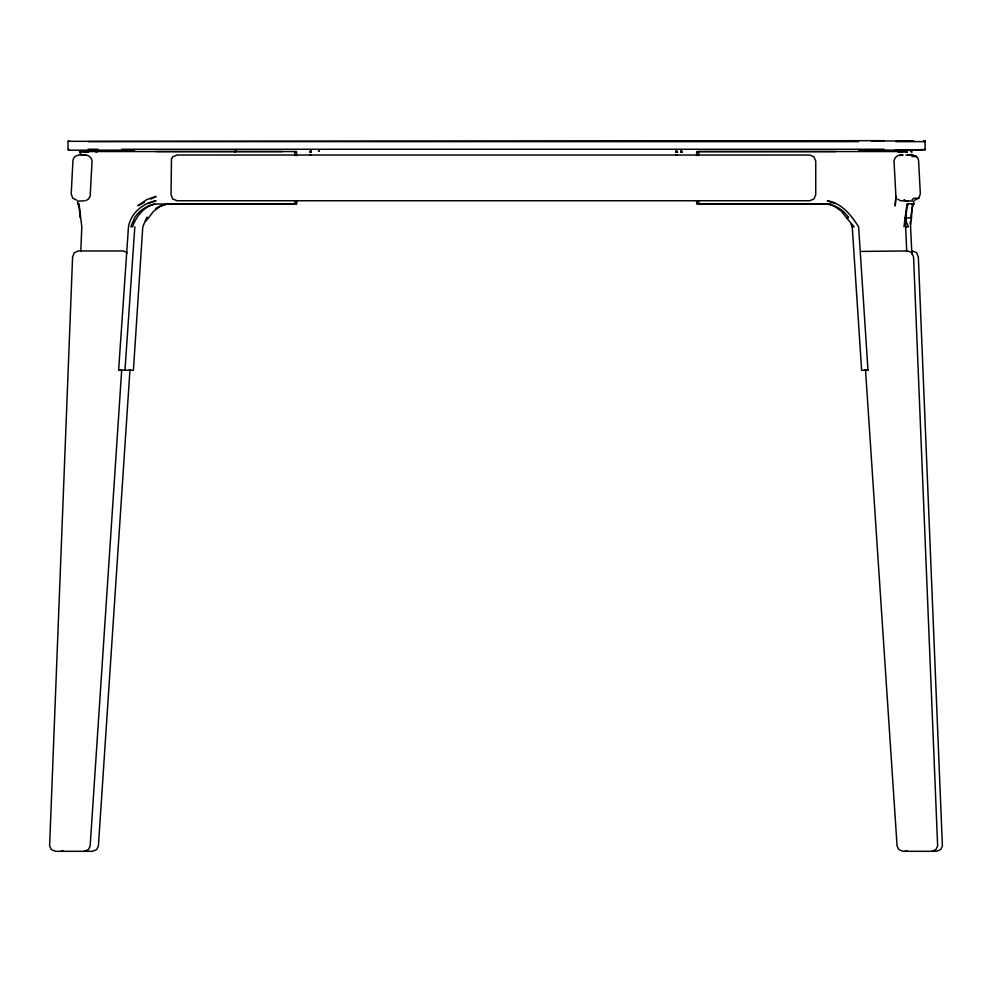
<?xml version="1.0" encoding="UTF-8"?>
<svg xmlns="http://www.w3.org/2000/svg" width="992" height="992" viewBox="0 0 992 992"><rect width="100%" height="100%" fill="white"/><g stroke="black" fill="none" stroke-linecap="round" stroke-linejoin="round"><path stroke-width="1.49" d="M134.602 150.127L68.87 150.201L68.014 149.532L68.014 141.335L68.87 140.678M155.546 208.543A30.008 29.673 -69.8 0 1 167.71 204.054L296.496 204.054L296.583 201.45M698.542 200.744L698.517 204.054L827.303 204.054A30.008 29.673 69.8 0 1 848.606 217.769L846.672 218.079L841.501 211.333L834.495 206.274L828.742 204.042M899.223 152.297L905.547 151.54L698.48 151.553L698.467 155.546M296.546 155.546L296.571 154.405M80.798 251.497L81.803 226.808L79.013 203.707M895.912 196.416L895.206 205.728L895.912 196.416L893.99 160.456L895.416 157.53L897.983 155.533M906.738 251.497L905.609 226.821L906.056 217.756A30.045 4.228 87 0 1 908.362 204.042L907.965 204.054M89.255 151.094L89.28 150.648A1.513 1.513 0 0 0 87.68 152.086M95.306 151.094L95.331 150.648A1.513 1.513 0 0 1 96.77 152.235L96.013 152.198M282.732 151.553L80.513 151.54L80.34 154.405L88.09 155.533L90.644 157.542L92.07 160.456L90.148 196.416L88.375 199.094L85.622 200.744M121.706 369.855L90.16 846.027L88.449 849.549L84.32 851.31M129.964 369.867L98.406 846.027L96.695 849.549L92.566 851.322L55.44 851.31L51.311 849.549L49.6 846.027L72.59 257.002L74.301 252.724L78.43 250.951L123.343 250.951L127.472 252.724M166.272 204.042L160.518 206.274L153.524 211.333L148.341 218.079L146.841 217.211L142.774 226.821L133.412 370.252L118.618 370.252L128.476 226.808C130.894 213.044 142.736 203.286 156.066 200.731L147.944 203.596M124.967 370.252L134.825 226.808M698.43 153.574L698.48 151.553M910.073 224.093L910.42 221.365M910.768 218.637L912.516 203.707M903.948 226.821L907.048 203.707M696.57 155.546L696.781 154.405M858.576 150.04L919.274 150.201L925.226 149.519L895.131 150.201M914.599 200.21L918.778 198.214L920.328 193.849L918.592 160.729C918.071 154.405 910.681 154.516 905.956 155.087M145.551 221.352L148.341 218.079M912.119 199.628L914.016 198.226L918.778 198.214M848.185 217.211L846.672 218.079L854.137 226.821L852.24 226.821L851.086 224.068M144.361 202.393L137.863 205.728L146.68 199.652L156.066 196.404L150.871 199.07M154.839 203.93C143.815 206.807 136.078 216.306 132.593 226.808L130.808 226.808L134.602 217.744A30.045 29.71 -69.8 0 1 155.856 204.03L294.76 204.054L294.971 201.45M68.014 141.335L883.81 140.678M861.651 251.41L907.73 250.951L911.859 252.724L913.57 257.002L937.638 846.027L935.927 849.549L931.798 851.322M311.19 152.297L311.19 150.672A1.513 1.513 0 0 0 309.678 152.21L311.19 152.098M309.678 155.099L311.19 155.025M676.023 152.297L676.023 150.672A1.513 1.513 0 0 1 677.536 152.185L676.78 152.284M682.298 152.21L680.785 152.297L680.785 150.672A1.513 1.513 0 0 1 682.298 152.185L680.785 152.098M898.876 155.36L902.745 154.789M908.61 154.777L911.189 154.405M84.332 200.818L77.847 201.178L77.698 204.042A30.008 4.228 -87 0 1 80.042 217.645M235.414 152.111L234.658 152.185A1.513 1.513 0 0 1 236.17 150.672L236.17 151.057M911.338 152.111L912.094 152.074A1.513 1.513 0 0 0 910.507 150.648L910.532 151.094M899.136 155.446L902.931 155.248M907.692 155.236L912.231 155M904.716 218.079L911.524 217.756L910.557 226.263L911.859 254.138M923.54 140.802L925.09 140.827L925.263 141.633L895.739 141.633M911.834 156.55L916.596 156.55M88.176 141.633L858.576 141.633M88.176 149.259L98.196 149.259M884.008 149.259L121.619 149.259M293.471 151.553L296.534 151.553L296.583 153.574M155.893 151.54L294.785 151.553L294.971 153.574M835.636 151.54L696.744 151.553L696.558 153.574M831.048 204.042L696.768 204.054L696.558 201.45M905.646 226.808L908.474 226.808L905.25 219.319M118.618 370.252L120.95 370.252M835.264 203.608L827.328 200.744C841.886 203.162 851.148 215.177 858.613 226.821L867.988 370.252L861.614 370.252L852.24 226.821M128.972 370.252L130.473 370.252M864.553 370.252L867.988 370.252M871.447 141.087L913.731 140.814M676.023 152.111L677.536 152.185M676.023 155.037L677.536 155.112M310.434 152.284L309.678 152.21M86.862 155.397C81.976 154.64 73.557 153.81 72.937 160.729L71.201 193.849L72.751 198.214L76.93 200.21M908.213 201.178L900.438 200.731L897.686 199.082M907.866 203.67L913.83 204.042A30.008 4.228 87 0 0 911.487 217.645M80.513 151.54L86.44 152.284M68.014 149.532L69.304 149.755M912.491 250.951L916.633 252.724L918.344 257.002L942.4 846.027L940.689 849.549L936.56 851.31L902.918 851.322L898.789 849.549L897.078 846.027L865.52 369.867M905.448 850.851L907.68 851.31M61.467 850.863L63.699 851.322M904.072 199.64L905.907 200.744L913.682 201.178L913.83 204.042M294.748 154.405L294.959 155.546M904.468 151.082L904.456 150.648A1.513 1.513 0 0 0 903.402 151.144M698.442 201.45L698.517 204.054M296.496 204.054L296.472 200.744M925.09 140.827L925.127 149.99M319.436 151.206L319.436 150.71A1.513 1.513 0 0 0 318.37 151.156M81.022 150.648L80.947 152.16L79.434 152.074A1.513 1.513 0 0 1 81.022 150.648M87.085 150.648L86.998 152.148L88.511 152.235A1.513 1.513 0 0 0 87.085 150.648M171.48 158.757L171.021 194.705L172.794 198.97L177.072 200.744L809.683 200.744L813.961 198.983L815.734 194.705L815.734 161.076L813.961 156.798L809.683 155.037L177.072 155.025L172.794 156.798L171.48 158.757M899.769 152.16L898.256 152.235A1.513 1.513 0 0 1 899.682 150.648L899.769 152.16M907.333 152.086L905.82 152.16L905.746 150.648A1.513 1.513 0 0 1 907.333 152.086"/></g></svg>
